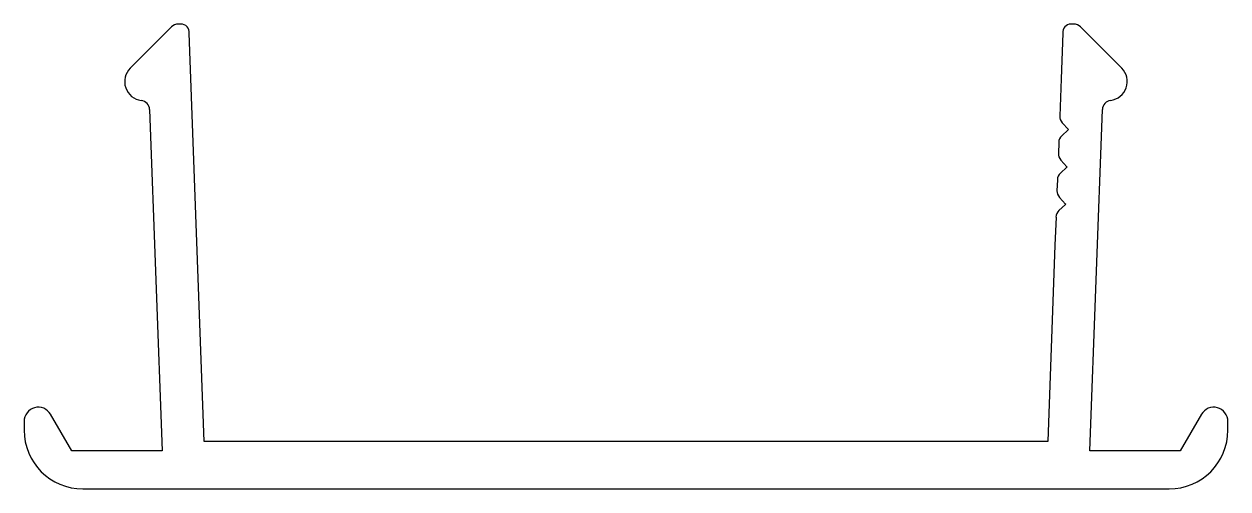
# Model space of a CAD drawing. Extents: x 17 to 49.3, y 8.5 to 21.
import ezdxf

# ---------------------------------------------------------------- set-up
doc = ezdxf.new("R2010")
doc.units = 0
doc.layers.get('0').update_dxf_attribs({"linetype": 'CONTINUOUS'})

msp = doc.modelspace()

# ---------------------------------------------------------------- linework, layer by layer
at = {"linetype": 'CONTINUOUS'}
for p, q in [((20.954, 20.885), (19.849, 19.78)), ((21.201, 20.96), (21.133, 20.96)), ((21.829, 9.784), (21.43, 20.714)), ((44.834, 20.714), (44.79, 19.492)), ((45.131, 20.96), (45.053, 20.96)), ((46.415, 19.78), (45.31, 20.885)), ((44.79, 19.492), (44.753, 18.497)), ((20.367, 18.673), (20.704, 9.53)), ((45.56, 9.53), (45.897, 18.674)), ((44.984, 18.13), (44.807, 17.965)), ((44.82, 18.318), (44.985, 18.141)), ((44.727, 17.791), (44.717, 17.498)), ((44.948, 17.13), (44.771, 16.966)), ((44.784, 17.319), (44.948, 17.142)), ((44.691, 16.792), (44.68, 16.499)), ((44.911, 16.131), (44.734, 15.966)), ((44.747, 16.32), (44.912, 16.142)), ((44.655, 15.792), (44.627, 15.041)), ((44.627, 15.041), (44.435, 9.784)), ((18.28, 9.53), (17.714, 10.511)), ((48.55, 10.511), (47.984, 9.53)), ((17.003, 10.32), (17.003, 10.088)), ((49.261, 10.088), (49.261, 10.32)), ((44.435, 9.784), (21.829, 9.784)), ((20.704, 9.53), (18.28, 9.53)), ((47.984, 9.53), (45.56, 9.53)), ((18.578, 8.514), (47.686, 8.514))]:
    msp.add_line(p, q, dxfattribs=at)
for centre, radius, start, end in [((21.133, 20.706), 0.254, 90, 135), ((21.206, 20.735), 0.225, 354.7443, 91.3553), ((45.058, 20.735), 0.225, 91.3553, 185.2557), ((45.131, 20.706), 0.254, 45, 90), ((20.206, 19.419), 0.508, 134.7198, 263.0394), ((46.056, 19.421), 0.508, 277.1568, 45), ((20.113, 18.663), 0.254, 2.2181, 82.8669), ((46.151, 18.665), 0.254, 97.1568, 178), ((45.003, 18.488), 0.25, 177.9088, 222.9088), ((44.979, 18.135), 0.008, 312.9088, 42.9088), ((44.977, 17.782), 0.25, 132.9088, 177.9088), ((44.967, 17.489), 0.25, 177.9088, 222.9088), ((44.942, 17.136), 0.008, 312.9088, 42.9088), ((44.941, 16.783), 0.25, 132.9088, 177.9088), ((44.93, 16.49), 0.25, 177.9088, 222.9088), ((44.906, 16.137), 0.008, 312.9088, 42.9088), ((44.904, 15.783), 0.25, 132.9088, 177.9088), ((17.384, 10.32), 0.381, 30, 180), ((48.88, 10.32), 0.381, 0, 150), ((18.578, 10.088), 1.575, 180, 270), ((47.686, 10.088), 1.575, 270, 360)]:
    msp.add_arc(centre, radius, start, end, dxfattribs=at)

doc.saveas('drawing.dxf')
